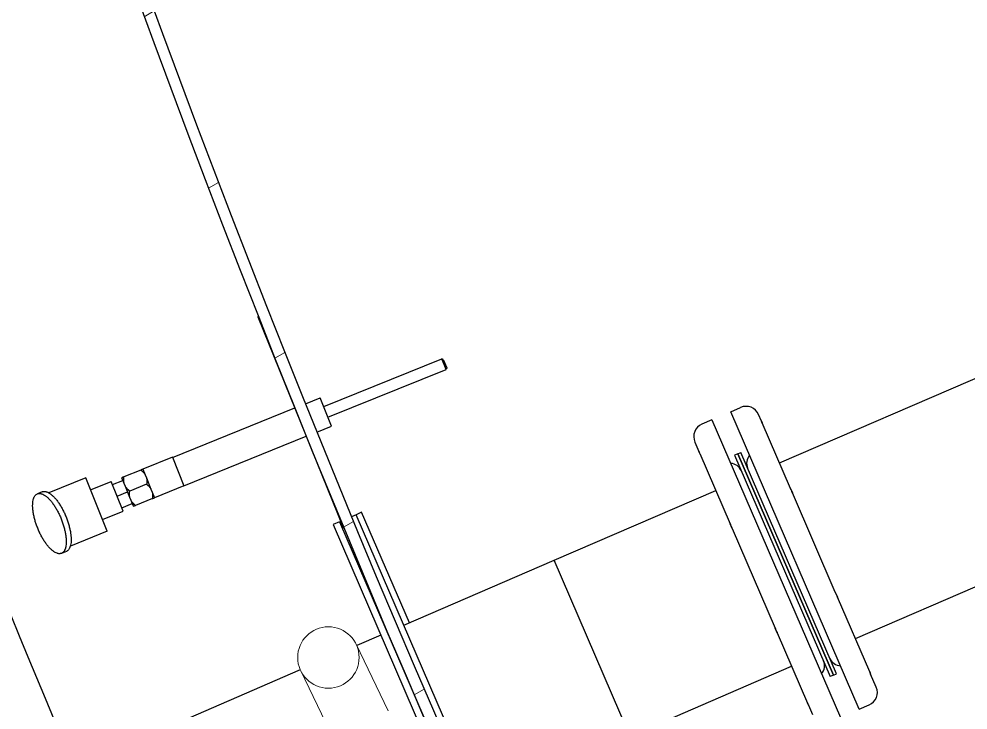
# Model space of a CAD drawing. Header units: millimetres. Extents: x 0 to 118900, y 0 to 84100.
# Drawn here: x 101677 to 103346, y 51012 to 52228 of the extents above; entities that cross this region are included whole.
import ezdxf

# ---------------------------------------------------------------- set-up
doc = ezdxf.new("R2010")
doc.units = ezdxf.units.MM
doc.header["$LTSCALE"] = 100
doc.layers.add('Hatch', color=7, linetype='Continuous', lineweight=18)
doc.layers.add('Visible', color=7, linetype='Continuous', lineweight=25)
doc.layers.add('P_Anti-Foam (AF)', color=6, linetype='Continuous', lineweight=18, true_color=0xff00ff)

msp = doc.modelspace()

# ---------------------------------------------------------------- hatches: boundary and pattern name
at = {"layer": 'Hatch'}
h = msp.add_hatch(dxfattribs=at)
h.set_pattern_fill('ANSI31', color=256, scale=2540, angle=-14.999977780745, style=0)
h.set_pattern_definition([(30.000022219255, (0, 0), (-158.7501066304332, 274.9630041384224), [])])
edge = h.paths.add_edge_path()
edge.add_ellipse((124332.2622465157, 60471.07866336872), major_axis=(-17332.23359133624, 16427.05325782307), ratio=1, start_angle=37.03822806490627, end_angle=90)
edge.add_line((107905.2089886926, 43138.84507203248), (107905.2089886927, 43111.29982651011))
edge.add_ellipse((124332.2622465159, 60471.07866336886), major_axis=(12800.00000004463, -20183.40902818125), ratio=1, start_angle=269.9999999999993, end_angle=284.19908983171774, ccw=False)
edge.add_ellipse((124332.2622464058, 60471.07866329968), major_axis=(12599.99999993093, -20308.86505926747), ratio=1, start_angle=269.9999999999999, end_angle=270.5659876102085, ccw=False)
edge.add_ellipse((124332.2622465156, 60471.07866336872), major_axis=(-2400.000000000056, -23779.19258511519), ratio=1, start_angle=270.00000000000017, end_angle=307.5795037802839, ccw=False)
edge.add_ellipse((124332.262246393, 60471.07866338189), major_axis=(-2599.999999986878, -23758.15649401633), ratio=1, start_angle=269.99999999999784, end_angle=270.4821088476203, ccw=False)
edge.add_ellipse((124332.2622452239, 60471.0786635121), major_axis=(-2674.835678281266, -23749.84745281678), ratio=1, start_angle=270, end_angle=270.1805070568376, ccw=False)
edge.add_line((100582.4147924071, 63145.91434179336), (100602.2891417411, 63143.67598557709))
h = msp.add_hatch(dxfattribs=at)
h.set_pattern_fill('ANSI31', color=256, scale=2540, angle=90.00021045915, style=0)
h.set_pattern_definition([(135.00021045915, (0, 0), (-224.5055783671478, -224.5072276832807), [])])
edge = h.paths.add_edge_path()
edge.add_ellipse((102221.3203064126, 51104.62706623806), major_axis=(-53.66074320175156, 6.043561783888324), ratio=1, start_angle=0, end_angle=360)

# ---------------------------------------------------------------- linework, layer by layer
at = {"layer": 'P_Anti-Foam (AF)'}
for p, q in [((102326.3599094467, 51010.91110284637), (102269.9770255011, 51128.04764880011)), ((102172.6635873242, 51081.20648367603), (102229.0464712698, 50964.06993772229))]:
    msp.add_line(p, q, dxfattribs=at)
msp.add_circle((102221.3203064126, 51104.62706623805), 54.00000000000015, dxfattribs=at)
at = {"layer": 'Visible'}
for p, q in [((103014.6103711724, 51446.73793423157), (103748.1131453112, 51763.55756798341)), ((102097.4081550504, 51704.02308402822), (102098.1840632376, 51704.33654671697)), ((102097.4081550504, 51704.02308402822), (102247.240697135, 51333.14546360272)), ((102213.0839269917, 51545.83611937612), (102420.77539443, 51629.74234294351)), ((102428.2670215342, 51611.19846192226), (102420.77539443, 51629.74234294353)), ((102423.3789452425, 51628.63711755181), (102420.7753944299, 51629.74234294349)), ((102423.3789452425, 51628.63711755183), (102429.3722469259, 51613.8020127348)), ((102220.5755540959, 51527.29223835486), (102428.2670215341, 51611.19846192222)), ((102429.3722469259, 51613.80201273475), (102428.2670215342, 51611.19846192222)), ((102180.8061165461, 51551.0230961634), (102206.7535020886, 51561.50569883928)), ((102226.905978999, 51511.622658892), (102206.7535020886, 51561.50569883923)), ((101947.1391677907, 51456.62291938002), (102162.2481876375, 51543.52579378904)), ((102928.8613467083, 51536.82120017733), (102946.3038407116, 51544.35508383351)), ((103154.8778563936, 51013.54638007832), (102928.8613467083, 51536.82120017735)), ((102982.7708627256, 51520.45296096896), (102977.8529493341, 51531.83894444768)), ((102200.9585934564, 51501.14005621611), (102226.9059789989, 51511.622658892)), ((102895.8124107021, 51522.54647324989), (102878.3699166988, 51515.01258959371)), ((102895.8124107021, 51522.54647324991), (103121.8289203874, 50999.2716531508)), ((102982.7708627256, 51520.45296096894), (102983.9987266099, 51517.6102029153)), ((103033.9330719707, 51402.00189792115), (102983.9987266099, 51517.6102029153)), ((101967.2916447011, 51406.73987943278), (102182.4006645479, 51493.64275384184)), ((102865.853777313, 51483.46348097123), (102873.01841227, 51466.87587383819)), ((102874.4772622961, 51463.49833524155), (102873.01841227, 51466.87587383817)), ((102874.4772622961, 51463.49833524155), (102927.986691659, 51339.61297367016)), ((102941.2828527526, 51462.66793870091), (102935.7746967515, 51460.28881754632)), ((102935.7746967516, 51460.28881754636), (103103.8992583421, 51071.04579347264)), ((102941.2828527526, 51462.66793870091), (102946.7910087537, 51465.0470598555)), ((102941.2828527526, 51462.66793870094), (103109.4074143431, 51073.42491462722)), ((103109.4074143431, 51073.42491462725), (102941.2828527526, 51462.66793870091)), ((103114.9155703441, 51075.80403578183), (102946.7910087537, 51465.0470598555)), ((101947.1017096552, 51456.71563878515), (101895.1788427956, 51435.73908289331)), ((101947.1017096552, 51456.71563878514), (101967.3291028366, 51406.64716002769)), ((103148.0790679445, 51137.7303825731), (103881.5818420832, 51454.55001632494)), ((101891.491471296, 51434.24940485664), (101861.7784522527, 51422.24550672126)), ((101895.1788427957, 51435.73908289321), (101899.1676414722, 51425.86568596007)), ((101899.1676414722, 51425.86568596001), (101901.3037407098, 51420.57824044761)), ((101794.5839698929, 51420.44458892723), (101729.6450225744, 51394.20960730214)), ((101832.4166867693, 51326.79798976985), (101794.5839698929, 51420.44458892728)), ((101802.9371341141, 51399.76816158849), (101839.0977021055, 51414.37683444174)), ((101860.2240905395, 51362.08308996181), (101839.0977021056, 51414.37683444181)), ((101841.4201065079, 51408.62823132518), (101859.9639875292, 51416.11985842943)), ((101862.0798794297, 51410.8824317516), (101858.0910807532, 51420.75582868476)), ((101864.2159786673, 51405.59498623916), (101862.0798794296, 51410.88243175158)), ((101901.6051678868, 51409.2151654779), (101871.8921488434, 51397.21126734254)), ((101901.3037407099, 51420.57824044765), (101909.2813380629, 51400.83144658135)), ((101718.1609576765, 51396.0412448167), (101709.5404547206, 51392.55860849466)), ((101849.6608963225, 51388.22996220177), (101868.2047773438, 51395.72158930601)), ((101872.1935760204, 51385.84819237288), (101864.2159786673, 51405.59498623919)), ((101909.2813380629, 51400.83144658127), (101911.4174373006, 51395.54400106886)), ((101911.4174373006, 51395.54400106893), (101915.4062359771, 51385.67060413578)), ((101967.3291028366, 51406.64716002769), (101915.4062359771, 51385.67060413586)), ((102618.4748140329, 51275.63630168993), (102902.6111991513, 51398.36247075514)), ((103033.9330719707, 51402.00189792114), (103037.3532535969, 51394.08347228209)), ((103112.8683813582, 51219.25038177426), (103037.3532535969, 51394.08347228211)), ((101874.329675258, 51380.56074686044), (101872.1935760203, 51385.84819237284)), ((101878.3184739346, 51370.68734992731), (101874.329675258, 51380.56074686046)), ((101911.7188644775, 51384.18092609916), (101882.0058454341, 51372.17702796379)), ((101824.063522548, 51347.47441710854), (101860.2240905395, 51362.08308996179)), ((101857.9016861372, 51367.83169307838), (101876.4455671585, 51375.32332018259)), ((102279.7866123117, 51359.95122203526), (102270.1400012454, 51355.78459050672)), ((102363.7299370493, 51165.60511779846), (102279.7866123117, 51359.95122203528)), ((102240.7631692361, 51343.09594434735), (102229.746857234, 51338.33770203817)), ((102240.7631692361, 51343.09594434738), (102542.1185154833, 50645.39618421521)), ((102270.1400012454, 51355.78459050666), (102261.8994712241, 51352.22528330927)), ((102571.4953474925, 50658.08483037467), (102270.1400012454, 51355.78459050671)), ((101832.4166867692, 51326.79798976981), (101767.4777394508, 51300.56300814472)), ((102229.746857234, 51338.33770203821), (102531.1022034812, 50640.63794190604)), ((102247.2406971349, 51333.14546360271), (102248.0166053221, 51333.4589262915)), ((102931.5086671774, 51331.4588741827), (102927.986691659, 51339.61297367013)), ((102931.5086671774, 51331.45887418273), (103007.1824278972, 51156.25851566898)), ((101760.4886508154, 51291.26831704649), (101751.8681478595, 51287.78568072445)), ((102354.083325983, 51161.43848626995), (102618.474814033, 51275.63630168988)), ((102751.943510805, 50966.62875003138), (102618.4748140329, 51275.63630168985)), ((103112.8683813583, 51219.25038177418), (103116.4773847154, 51210.89479489651)), ((103173.3375571991, 51079.2517721429), (103116.4773847154, 51210.89479489654)), ((102313.6901819716, 51143.99159780134), (102271.1473801301, 51125.61621413084)), ((103010.7044034156, 51148.10441618156), (103007.1824278972, 51156.25851566898)), ((103010.7044034156, 51148.10441618155), (103064.2138327785, 51024.21905461016)), ((102171.9427756644, 51082.76706950392), (101773.8908938693, 50910.83772465226)), ((102751.943510805, 50966.62875003138), (103036.0798959234, 51089.35491909662)), ((103109.4074143431, 51073.42491462726), (103114.9155703442, 51075.80403578185)), ((103173.3375571991, 51079.25177214287), (103175.0212770673, 51075.35361349787)), ((103184.8364897828, 51052.629372357), (103175.0212770673, 51075.35361349788)), ((103109.407414343, 51073.42491462719), (103103.899258342, 51071.0457934726)), ((103065.6726828045, 51020.84151601354), (103064.2138327785, 51024.21905461016)), ((103065.6726828046, 51020.84151601353), (103072.8373177616, 51004.25390888048)), ((103154.8778563935, 51013.54638007828), (103172.3203503968, 51021.08026373446))]:
    msp.add_line(p, q, dxfattribs=at)
for centre, radius, start, end in [((124332.2622465157, 60471.07866336872), 23900.00000000006, 173.5741192067048, 226.5813163333601), ((124332.2622465157, 60471.07866336872), 23880.00000000006, 173.5741192067048, 226.5358911417985), ((124332.2622465157, 60471.07866336864), 24500.00000000001, 196.9222778177616, 202.843144693765), ((102955.8203253299, 51522.32245982935), 24.00000000000004, 23.36081835050694, 113.360818350507), ((102887.8864013171, 51492.97996558957), 24.00000000000326, 113.3608183505002, 203.3608183504913), ((102978.8831865303, 51446.22972408372), 22.00000000000005, 140.3965101398086, 203.360818350562), ((102927.4737305207, 51424.02459330769), 22.00000000000236, 23.36081835061301, 86.32512656111984), ((103071.8070805654, 51089.86312924443), 22.000000000003, 320.3965101398085, 23.36081835056207), ((103123.216536575, 51112.06826002047), 22.00000000000005, 203.3608183505303, 266.3251265611199), ((103162.8038657786, 51043.11288773867), 24.00000000000004, 293.360818350507, 23.36081835049141)]:
    msp.add_arc(centre, radius, start, end, dxfattribs=at)
for points, knots in [([(102983.9987266099, 51517.6102029153), (102983.8658104923, 51517.91793113228), (102983.7413960784, 51518.2033644654), (102983.2969110835, 51519.22212375204), (102983.0545520579, 51519.78183012113), (102982.8462023473, 51520.27495303327), (102982.8013799548, 51520.3823072913), (102982.7708627256, 51520.45296096896)], [-2.195279175779199, -2.195279175779199, -2.195279175779199, -2.195279175779199, -2.099349227012592, -2.099349227012592, -1.822984301095039, -1.822984301095039, -1.709770248882038, -1.709770248882038, -1.709770248882038, -1.709770248882038]), ([(102873.01841227, 51466.87587383819), (102873.0605001611, 51466.77843169274), (102873.1146714609, 51466.65562565142), (102873.3679243212, 51466.07960818471), (102873.643718553, 51465.44249241942), (102874.145316614, 51464.27043911442), (102874.304323705, 51463.89872373655), (102874.4772622961, 51463.49833524155)], [-2.195279175779033, -2.195279175779033, -2.195279175779033, -2.195279175779033, -2.099349227012419, -2.099349227012419, -1.822984301094878, -1.822984301094878, -1.709770248881892, -1.709770248881892, -1.709770248881892, -1.709770248881892]), ([(101751.2966186573, 51348.49132885967), (101750.3657610175, 51350.79546293901), (101748.3844214663, 51355.35542432418), (101745.6534718792, 51360.83189250519), (101742.7690410404, 51366.06797846044), (101740.3544153163, 51370.03676200402), (101737.2426602373, 51374.65856728295), (101734.6950886612, 51378.06107306512), (101731.4794481583, 51381.89269508727), (101728.8986746801, 51384.60204909909), (101725.7033369077, 51387.50343084228), (101723.1877113368, 51389.42268798278), (101720.1330365124, 51391.29196442913), (101717.7763278844, 51392.35515238109), (101714.9753282525, 51393.12934059812), (101712.8642078096, 51393.30164861045), (101710.4196424496, 51392.95663398967), (101708.6315105934, 51392.23423844233), (101706.6332912082, 51390.78439218278), (101705.2342868707, 51389.19401284466), (101703.7570764376, 51386.69145102324), (101702.8002237753, 51384.28960232678), (101701.9011944052, 51380.82305088324), (101701.424662555, 51377.69497841397), (101701.1413635654, 51373.38824633267), (101701.1667822499, 51369.64654287973), (101701.5150406154, 51364.65651405876), (101702.0458207325, 51360.43923550747), (101703.0176875296, 51354.95292693174), (101704.0374554356, 51350.42062857132), (101705.5995357031, 51344.65031945424), (101707.071141814, 51339.98103646653), (101709.1641186909, 51334.1562545843), (101711.0300233025, 51329.53761665261), (101713.5703879651, 51323.89357700318), (101715.755121121, 51319.5123934642), (101718.6395630922, 51314.27631128539), (101721.0541863857, 51310.30752691728), (101724.1659424853, 51305.68572198456), (101726.7135138385, 51302.28321612677), (101729.929154435, 51298.45159413636), (101732.5099278928, 51295.74224011762), (101735.7052656738, 51292.84085837734), (101738.2208912428, 51290.92160123621), (101741.2755660679, 51289.05232479013), (101743.6322746958, 51287.98913683811), (101746.4332743277, 51287.2149486211), (101748.5443947707, 51287.04264060876), (101750.9889601306, 51287.38765522955), (101752.7770919868, 51288.11005077688), (101754.775311372, 51289.55989703643), (101756.1743157096, 51291.15027637455), (101757.6515261426, 51293.65283819594), (101758.608378805, 51296.05468689248), (101759.5074081744, 51299.52123833567), (101759.9839400264, 51302.6493108058), (101760.2672390079, 51306.95604288322), (101760.2418203428, 51310.69774634537), (101759.893561888, 51315.68777512418), (101759.3627819837, 51319.90505377587), (101758.3909142119, 51325.39136189174), (101757.3711486271, 51329.92366134737), (101755.8090577281, 51335.6939654483), (101753.9695817407, 51341.53058411643), (101752.2274762972, 51346.18719478033), (101751.2966186573, 51348.49132885967)], [-6.283185307179586, -6.283185307179586, -6.283185307179586, -6.283185307179586, -6.152285613280012, -6.021385919380437, -5.955936072430649, -5.825036378531075, -5.759586531581287, -5.628686837681713, -5.563236990731926, -5.43233729683235, -5.366887449882563, -5.235987755982989, -5.170537909033201, -5.039638215133627, -4.974188368183839, -4.843288674284264, -4.777838827334477, -4.646939133434902, -4.581489286485115, -4.450589592585541, -4.385139745635753, -4.254240051736178, -4.188790204786391, -4.057890510886816, -3.992440663937029, -3.861540970037454, -3.796091123087666, -3.665191429188092, -3.599741582238305, -3.46884188833873, -3.403392041388943, -3.272492347489368, -3.20704250053958, -3.076142806640006, -3.010692959690218, -2.879793265790644, -2.814343418840856, -2.683443724941282, -2.617993877991494, -2.487094184091919, -2.421644337142132, -2.290744643242558, -2.225294796292769, -2.094395102393196, -2.028945255443408, -1.898045561543834, -1.832595714594047, -1.701696020694471, -1.636246173744683, -1.505346479845109, -1.439896632895322, -1.308996938995747, -1.243547092045959, -1.112647398146385, -1.047197551196597, -0.9162978572970237, -0.850848010347236, -0.7199483164476606, -0.6544984694978737, -0.5235987755982991, -0.4581489286485123, -0.3272492347489369, -0.26179938779915, -0.1308996938995746, 0, 0, 0, 0]), ([(101718.1609576766, 51396.04124481675), (101718.6070724774, 51396.22147277065), (101719.5290584775, 51396.50827323586), (101721.4847107654, 51396.78428493249), (101723.5958312084, 51396.61197692016), (101726.3968308403, 51395.83778870312), (101728.7535394683, 51394.77460075117), (101731.8082142926, 51392.90532430482), (101734.3238398635, 51390.98606716433), (101737.519177636, 51388.08468542113), (101740.0999511142, 51385.37533140931), (101743.3155916171, 51381.54370938717), (101745.8631631931, 51378.14120360498), (101748.9749182722, 51373.51939832606), (101751.3895439963, 51369.55061478248), (101754.273974835, 51364.31452882724), (101757.0049244222, 51358.83806064623), (101758.9862639734, 51354.27809926105), (101759.9171216132, 51351.97396518171)], [4.712388980384687, 4.712388980384687, 4.712388980384687, 4.712388980384687, 4.777838827334477, 4.843288674284264, 4.974188368183839, 5.039638215133627, 5.170537909033201, 5.235987755982989, 5.366887449882563, 5.43233729683235, 5.563236990731926, 5.628686837681713, 5.759586531581287, 5.825036378531075, 5.955936072430649, 6.021385919380437, 6.152285613280012, 6.283185307179586, 6.283185307179586, 6.283185307179586, 6.283185307179586]), ([(103037.3532535968, 51394.08347228211), (103037.1071449006, 51394.65326465676), (103036.8624504941, 51395.21717097214), (103035.9248236238, 51397.37765537653), (103035.2635769051, 51398.90717312154), (103034.4047835242, 51400.90620723909), (103034.1645430695, 51401.46599460266), (103033.9330719707, 51402.00189792115)], [-2.195279175779095, -2.195279175779095, -2.195279175779095, -2.195279175779095, -2.099349227012492, -2.099349227012492, -1.822984301094966, -1.822984301094966, -1.709770248881988, -1.709770248881988, -1.709770248881988, -1.709770248881988]), ([(101759.9171216132, 51351.97396518171), (101760.847979253, 51349.66983110236), (101762.5900846965, 51345.01322043846), (101764.4295606839, 51339.17660177035), (101765.991651583, 51333.40629766941), (101767.0114171678, 51328.87399821378), (101767.9832849396, 51323.38769009791), (101768.5140648439, 51319.17041144622), (101768.8623232987, 51314.18038266741), (101768.8877419637, 51310.43867920526), (101768.6044429823, 51306.13194712784), (101768.1279111303, 51303.00387465771), (101767.2288817609, 51299.53732321453), (101766.2720290985, 51297.13547451799), (101764.7948186655, 51294.6329126966), (101763.3958143279, 51293.04253335847), (101761.7972388198, 51291.88265635083), (101760.9347656163, 51291.44854500045), (101760.4886508154, 51291.26831704655)], [0, 0, 0, 0, 0.1308996938995746, 0.26179938779915, 0.3272492347489369, 0.4581489286485123, 0.5235987755982991, 0.6544984694978737, 0.7199483164476606, 0.850848010347236, 0.9162978572970237, 1.047197551196597, 1.112647398146385, 1.243547092045959, 1.308996938995747, 1.439896632895322, 1.505346479845109, 1.570796326794897, 1.570796326794897, 1.570796326794897, 1.570796326794897]), ([(102927.986691659, 51339.61297367016), (102928.1927730244, 51339.13585281918), (102928.4065118077, 51338.64361515408), (102929.2598640841, 51336.67824381039), (102929.935845452, 51335.11461231434), (102930.9238712221, 51332.81637857074), (102931.2144320329, 51332.14008920781), (102931.5086671774, 51331.45887418273)], [-2.19527917577917, -2.19527917577917, -2.19527917577917, -2.19527917577917, -2.09934922701255, -2.09934922701255, -1.822984301095001, -1.822984301095001, -1.709770248882027, -1.709770248882027, -1.709770248882027, -1.709770248882027]), ([(103116.4773847154, 51210.89479489654), (103116.262250577, 51211.39287478354), (103116.0400579381, 51211.90468486746), (103115.1563387461, 51213.94036188167), (103114.4632541526, 51215.5435908714), (103113.4593789786, 51217.87851925289), (103113.1652136962, 51218.56315371079), (103112.8683813582, 51219.25038177426)], [-2.19527917577917, -2.19527917577917, -2.19527917577917, -2.19527917577917, -2.09934922701255, -2.09934922701255, -1.822984301095001, -1.822984301095001, -1.709770248882027, -1.709770248882027, -1.709770248882027, -1.709770248882027]), ([(103007.1824278972, 51156.25851566898), (103007.4317830682, 51155.68120703606), (103007.6804409589, 51155.10812443756), (103008.6362100117, 51152.90563714007), (103009.3166973398, 51151.33157341716), (103010.210086361, 51149.25244325952), (103010.4612306748, 51148.66741121391), (103010.7044034156, 51148.10441618154)], [-2.195279175779095, -2.195279175779095, -2.195279175779095, -2.195279175779095, -2.099349227012492, -2.099349227012492, -1.822984301094966, -1.822984301094966, -1.709770248881988, -1.709770248881988, -1.709770248881988, -1.709770248881988]), ([(103175.0212770673, 51075.35361349788), (103174.9631401473, 51075.48821245455), (103174.8930498059, 51075.64787435916), (103174.5787094593, 51076.36532195173), (103174.2594870044, 51077.10298300752), (103173.7008788612, 51078.40702640719), (103173.5258704185, 51078.81578821358), (103173.3375571991, 51079.2517721429)], [-2.195279175779033, -2.195279175779033, -2.195279175779033, -2.195279175779033, -2.099349227012419, -2.099349227012419, -1.822984301094878, -1.822984301094878, -1.709770248881892, -1.709770248881892, -1.709770248881892, -1.709770248881892]), ([(103064.2138327785, 51024.21905461016), (103064.3603928776, 51023.8797377628), (103064.4988663603, 51023.5617547868), (103064.9993751913, 51022.41328876857), (103065.2860477733, 51021.75098737969), (103065.5591725116, 51021.10789692346), (103065.623019761, 51020.95649619876), (103065.6726828046, 51020.84151601353)], [-2.195279175779199, -2.195279175779199, -2.195279175779199, -2.195279175779199, -2.099349227012592, -2.099349227012592, -1.822984301095039, -1.822984301095039, -1.709770248882038, -1.709770248882038, -1.709770248882038, -1.709770248882038])]:
    msp.add_open_spline(points, degree=3, knots=knots, dxfattribs=at)
for points, weights in [([(101895.1788427957, 51435.73908289321), (101894.5358450217, 51435.4793152887), (101891.4914712961, 51434.24940485667)], [1, 1.02302997976406, 1.000157514696528]), ([(101891.4914712961, 51434.24940485667), (101896.6661123787, 51430.2063053187), (101899.1676414722, 51425.86568596006)], [1.000157514696737, 1.023029979764005, 1]), ([(101861.7784522528, 51422.2455067213), (101858.7340785271, 51421.01559628928), (101858.0910807532, 51420.75582868476)], [1.000157514696737, 1.02302997976401, 1]), ([(101862.0798794297, 51410.88243175161), (101860.8643458841, 51415.74258631925), (101861.7784522528, 51422.2455067213)], [1, 1.0230299797641, 1.000157514696529]), ([(101901.3037407099, 51420.57824044765), (101902.5192742554, 51415.71808588001), (101901.6051678868, 51409.21516547795)], [1, 1.023029979764136, 1.000157514696529]), ([(101901.6051678868, 51409.21516547795), (101906.7798089695, 51405.17206593997), (101909.2813380629, 51400.83144658135)], [1.000157514696737, 1.023029979764005, 1]), ([(101871.8921488435, 51397.21126734259), (101866.7175077608, 51401.25436688056), (101864.2159786673, 51405.59498623919)], [1.000157514696737, 1.02302997976401, 1]), ([(101872.1935760204, 51385.84819237289), (101870.9780424748, 51390.70834694053), (101871.8921488435, 51397.21126734259)], [1, 1.023029979764114, 1.000157514696529]), ([(101911.4174373006, 51395.54400106892), (101912.6329708461, 51390.68384650128), (101911.7188644775, 51384.18092609922)], [1, 1.023029979764111, 1.000157514696528]), ([(101882.0058454342, 51372.17702796386), (101876.8312043515, 51376.22012750184), (101874.329675258, 51380.56074686046)], [1.000157514696737, 1.023029979763981, 1]), ([(101911.7188644775, 51384.18092609922), (101914.7632382031, 51385.41083653125), (101915.4062359771, 51385.67060413578)], [1.000157514696736, 1.023029979763983, 1]), ([(101878.3184739346, 51370.68734992731), (101878.9614717085, 51370.94711753182), (101882.0058454342, 51372.17702796386)], [1, 1.023029979764101, 1.000157514696528])]:
    msp.add_rational_spline(points, weights, degree=2, dxfattribs=at)

doc.saveas('drawing.dxf')
